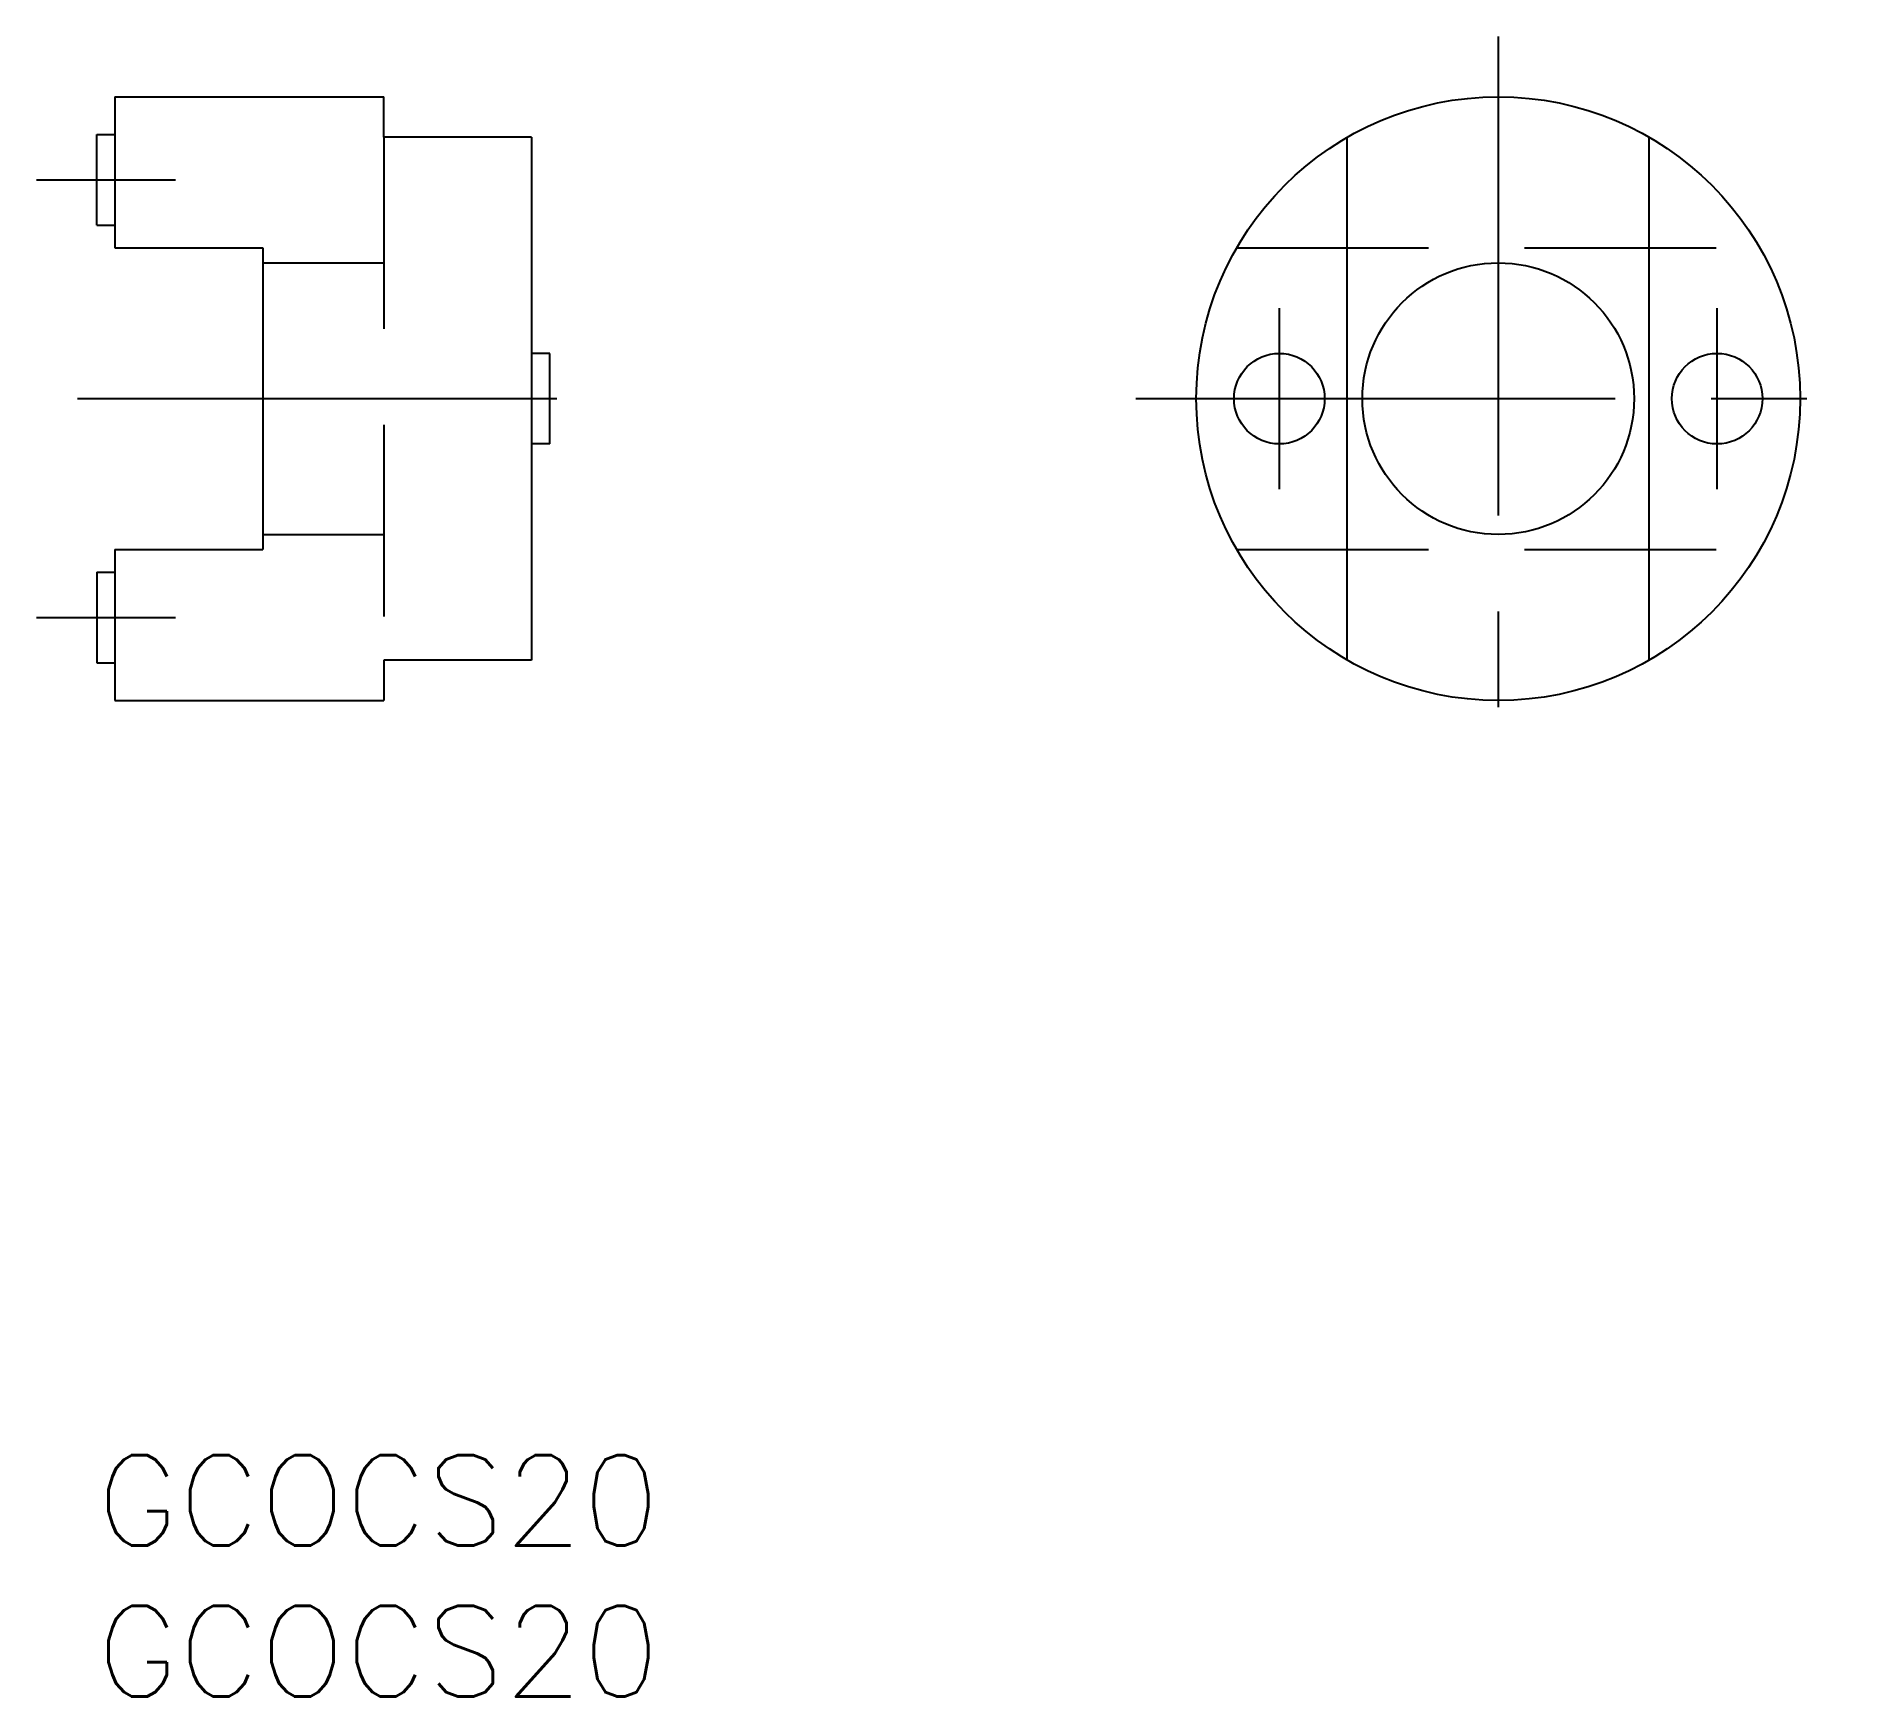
# Model space of a CAD drawing. Extents: x -2 to 58.4, y -8 to 47.
import ezdxf
from ezdxf.enums import TextEntityAlignment as Align

# ---------------------------------------------------------------- set-up
doc = ezdxf.new("R2010")
doc.units = 0
doc.header["$LTSCALE"] = 0.5
doc.linetypes.add('CENTER', pattern=[50.8, 31.75, -6.35, 6.35, -6.35])
doc.linetypes.add('DASHED', pattern=[19.05, 12.7, -6.35])
doc.layers.get('0').update_dxf_attribs({"linetype": 'CONTINUOUS'})
doc.layers.add('CENTER', color=1, linetype='CENTER')
doc.styles.get("Standard").update_dxf_attribs({"font": 'txt.shx', "height": 3, "bigfont": 'bigfont.shx'})

msp = doc.modelspace()

# ---------------------------------------------------------------- linework, layer by layer
for p, q in [((0.6, 45), (0.6, 40)), ((0.6, 45), (9.5, 45)), ((9.5, 43.66), (9.5, 45)), ((0, 40.75), (0, 43.75)), ((0, 43.75), (0.6, 43.75)), ((14.4, 43.66), (9.5, 43.66)), ((14.4, 43.66), (14.4, 26.34)), ((41.417, 26.34), (41.417, 43.66)), ((51.417, 26.34), (51.417, 43.66)), ((0, 40.75), (0.6, 40.75)), ((0.6, 40), (5.5, 40)), ((5.5, 40), (5.5, 30)), ((15, 36.5), (14.4, 36.5)), ((15, 33.5), (15, 36.5)), ((15, 33.5), (14.4, 33.5)), ((0.6, 30), (5.5, 30)), ((0.6, 30), (0.6, 25)), ((0, 29.25), (0.6, 29.25)), ((0, 29.25), (0, 26.25)), ((0, 26.25), (0.6, 26.25)), ((9.5, 26.34), (9.5, 25)), ((14.4, 26.34), (9.5, 26.34)), ((0.6, 25), (9.5, 25))]:
    msp.add_line(p, q)
at = {"color": 3, "linetype": 'DASHED'}
for p, q in [((9.5, 43.66), (9.5, 26.34)), ((37.757, 40), (55.077, 40)), ((5.5, 39.5), (9.5, 39.5)), ((5.5, 30.5), (9.5, 30.5)), ((37.757, 30), (55.077, 30))]:
    msp.add_line(p, q, dxfattribs=at)
for centre, radius in [((46.417, 35), 10), ((46.417, 35), 4.5), ((39.167, 35), 1.5), ((53.667, 35), 1.5)]:
    msp.add_circle(centre, radius)
at = {"layer": 'CENTER', "color": 1, "linetype": 'CENTER'}
for p, q in [((46.417, 47), (46.417, 23)), ((-2, 42.25), (2.6, 42.25)), ((39.167, 32), (39.167, 38)), ((53.667, 32), (53.667, 38)), ((-0.643, 35), (16.907, 35)), ((34.417, 35), (58.417, 35)), ((-2, 27.75), (2.6, 27.75))]:
    msp.add_line(p, q, dxfattribs=at)

# ---------------------------------------------------------------- texts
at = {"color": 7, "linetype": 'CONTINUOUS'}
for p in [(0, 0), (0, -5)]:
    msp.add_text('GCOCS20', height=3, dxfattribs=at).set_placement(p, align=Align.TOP_LEFT)

doc.saveas('drawing.dxf')
